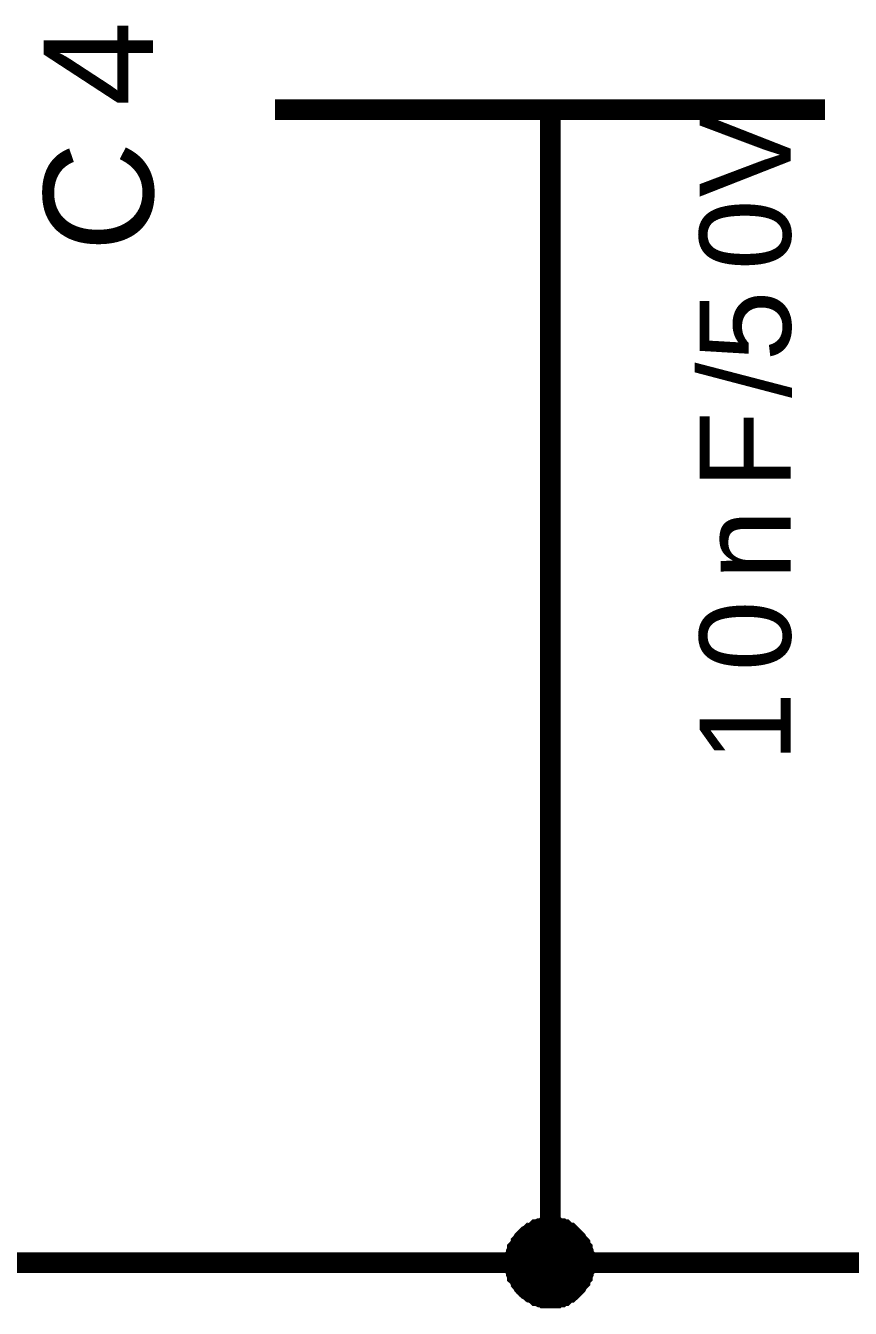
# Model space of a CAD drawing. Header units: millimetres. Extents: x -2024 to 917, y -725 to 13.
# Drawn here: x 299.53 to 311.52, y -219.45 to -200.81 of the extents above; entities that cross this region are included whole.
import ezdxf

# ---------------------------------------------------------------- set-up
doc = ezdxf.new("R2010")
doc.units = ezdxf.units.MM
doc.layers.add('Sheet', color=255, linetype='Continuous')
doc.styles.get("Standard").update_dxf_attribs({"font": 'arial.ttf'})

msp = doc.modelspace()

# ---------------------------------------------------------------- linework, layer by layer
at = {"layer": 'Sheet'}
for points, const_width in [([(303.157, -202.033), (311.151, -202.033)], 0.3), ([(307.162, -202.033), (307.162, -205.047)], 0.3), ([(277.171, -205.047), (277.171, -218.791), (292.167, -218.791), (307.162, -218.791), (319.658, -218.791), (337.136, -218.791)], 0.3), ([(307.162, -205.047), (307.162, -218.791)], 0.3), ([(306.649, -218.791), (306.649, -218.758), (306.649, -218.741), (306.649, -218.708), (306.665, -218.692), (306.665, -218.658), (306.665, -218.642), (306.682, -218.609), (306.682, -218.592), (306.699, -218.576), (306.715, -218.542), (306.732, -218.526), (306.732, -218.509), (306.748, -218.493), (306.765, -218.46), (306.781, -218.443), (306.798, -218.427), (306.814, -218.41), (306.831, -218.393), (306.864, -218.377), (306.881, -218.36), (306.897, -218.36), (306.914, -218.344), (306.947, -218.327), (306.963, -218.311), (306.98, -218.311), (307.013, -218.294), (307.03, -218.294), (307.063, -218.294), (307.079, -218.278), (307.112, -218.278), (307.129, -218.278), (307.162, -218.278)], 0.3), ([(306.649, -218.791), (306.649, -218.758), (306.649, -218.741), (306.649, -218.708), (306.665, -218.692), (306.665, -218.658), (306.665, -218.642), (306.682, -218.609), (306.682, -218.592), (306.699, -218.576), (306.715, -218.542), (306.732, -218.526), (306.732, -218.509), (306.748, -218.493), (306.765, -218.46), (306.781, -218.443), (306.798, -218.427), (306.814, -218.41), (306.831, -218.393), (306.864, -218.377), (306.881, -218.36), (306.897, -218.36), (306.914, -218.344), (306.947, -218.327), (306.963, -218.311), (306.98, -218.311), (307.013, -218.294), (307.03, -218.294), (307.063, -218.294), (307.079, -218.278), (307.112, -218.278), (307.129, -218.278), (307.162, -218.278)], 0.3), ([(306.649, -218.791), (306.649, -218.758), (306.649, -218.741), (306.649, -218.708), (306.665, -218.692), (306.665, -218.658), (306.665, -218.642), (306.682, -218.609), (306.682, -218.592), (306.699, -218.576), (306.715, -218.542), (306.732, -218.526), (306.732, -218.509), (306.748, -218.493), (306.765, -218.46), (306.781, -218.443), (306.798, -218.427), (306.814, -218.41), (306.831, -218.393), (306.864, -218.377), (306.881, -218.36), (306.897, -218.36), (306.914, -218.344), (306.947, -218.327), (306.963, -218.311), (306.98, -218.311), (307.013, -218.294), (307.03, -218.294), (307.063, -218.294), (307.079, -218.278), (307.112, -218.278), (307.129, -218.278), (307.162, -218.278)], 0.3), ([(306.649, -218.791), (306.649, -218.758), (306.649, -218.741), (306.649, -218.708), (306.665, -218.692), (306.665, -218.658), (306.665, -218.642), (306.682, -218.609), (306.682, -218.592), (306.699, -218.576), (306.715, -218.542), (306.732, -218.526), (306.732, -218.509), (306.748, -218.493), (306.765, -218.46), (306.781, -218.443), (306.798, -218.427), (306.814, -218.41), (306.831, -218.393), (306.864, -218.377), (306.881, -218.36), (306.897, -218.36), (306.914, -218.344), (306.947, -218.327), (306.963, -218.311), (306.98, -218.311), (307.013, -218.294), (307.03, -218.294), (307.063, -218.294), (307.079, -218.278), (307.112, -218.278), (307.129, -218.278), (307.162, -218.278)], 0.3), ([(306.649, -218.791), (306.649, -218.758), (306.649, -218.741), (306.649, -218.708), (306.665, -218.692), (306.665, -218.658), (306.665, -218.642), (306.682, -218.609), (306.682, -218.592), (306.699, -218.576), (306.715, -218.542), (306.732, -218.526), (306.732, -218.509), (306.748, -218.493), (306.765, -218.46), (306.781, -218.443), (306.798, -218.427), (306.814, -218.41), (306.831, -218.393), (306.864, -218.377), (306.881, -218.36), (306.897, -218.36), (306.914, -218.344), (306.947, -218.327), (306.963, -218.311), (306.98, -218.311), (307.013, -218.294), (307.03, -218.294), (307.063, -218.294), (307.079, -218.278), (307.112, -218.278), (307.129, -218.278), (307.162, -218.278)], 0.0991), ([(306.649, -218.791), (306.649, -218.758), (306.649, -218.741), (306.649, -218.708), (306.665, -218.692), (306.665, -218.658), (306.665, -218.642), (306.682, -218.609), (306.682, -218.592), (306.699, -218.576), (306.715, -218.542), (306.732, -218.526), (306.732, -218.509), (306.748, -218.493), (306.765, -218.46), (306.781, -218.443), (306.798, -218.427), (306.814, -218.41), (306.831, -218.393), (306.864, -218.377), (306.881, -218.36), (306.897, -218.36), (306.914, -218.344), (306.947, -218.327), (306.963, -218.311), (306.98, -218.311), (307.013, -218.294), (307.03, -218.294), (307.063, -218.294), (307.079, -218.278), (307.112, -218.278), (307.129, -218.278), (307.162, -218.278)], 0.0991), ([(306.649, -218.791), (306.649, -218.758), (306.649, -218.741), (306.649, -218.708), (306.665, -218.692), (306.665, -218.658), (306.665, -218.642), (306.682, -218.609), (306.682, -218.592), (306.699, -218.576), (306.715, -218.542), (306.732, -218.526), (306.732, -218.509), (306.748, -218.493), (306.765, -218.46), (306.781, -218.443), (306.798, -218.427), (306.814, -218.41), (306.831, -218.393), (306.864, -218.377), (306.881, -218.36), (306.897, -218.36), (306.914, -218.344), (306.947, -218.327), (306.963, -218.311), (306.98, -218.311), (307.013, -218.294), (307.03, -218.294), (307.063, -218.294), (307.079, -218.278), (307.112, -218.278), (307.129, -218.278), (307.162, -218.278)], 0.0991), ([(306.649, -218.791), (306.649, -218.758), (306.649, -218.741), (306.649, -218.708), (306.665, -218.692), (306.665, -218.658), (306.665, -218.642), (306.682, -218.609), (306.682, -218.592), (306.699, -218.576), (306.715, -218.542), (306.732, -218.526), (306.732, -218.509), (306.748, -218.493), (306.765, -218.46), (306.781, -218.443), (306.798, -218.427), (306.814, -218.41), (306.831, -218.393), (306.864, -218.377), (306.881, -218.36), (306.897, -218.36), (306.914, -218.344), (306.947, -218.327), (306.963, -218.311), (306.98, -218.311), (307.013, -218.294), (307.03, -218.294), (307.063, -218.294), (307.079, -218.278), (307.112, -218.278), (307.129, -218.278), (307.162, -218.278)], 0.0991), ([(307.162, -218.278), (307.162, -218.278)], 0.3), ([(307.162, -218.278), (307.195, -218.278), (307.212, -218.278), (307.245, -218.278), (307.261, -218.294), (307.294, -218.294), (307.311, -218.294), (307.328, -218.311), (307.361, -218.311), (307.377, -218.327), (307.394, -218.344), (307.427, -218.36), (307.443, -218.36), (307.46, -218.377), (307.476, -218.393), (307.493, -218.41), (307.51, -218.427), (307.526, -218.443), (307.543, -218.46), (307.559, -218.493), (307.576, -218.509), (307.592, -218.526), (307.592, -218.542), (307.609, -218.576), (307.625, -218.592), (307.625, -218.609), (307.642, -218.642), (307.642, -218.658), (307.642, -218.692), (307.659, -218.708), (307.659, -218.741), (307.659, -218.758), (307.659, -218.791)], 0.3), ([(307.162, -218.278), (307.162, -218.278)], 0.3), ([(307.162, -218.278), (307.195, -218.278), (307.212, -218.278), (307.245, -218.278), (307.261, -218.294), (307.294, -218.294), (307.311, -218.294), (307.328, -218.311), (307.361, -218.311), (307.377, -218.327), (307.394, -218.344), (307.427, -218.36), (307.443, -218.36), (307.46, -218.377), (307.476, -218.393), (307.493, -218.41), (307.51, -218.427), (307.526, -218.443), (307.543, -218.46), (307.559, -218.493), (307.576, -218.509), (307.592, -218.526), (307.592, -218.542), (307.609, -218.576), (307.625, -218.592), (307.625, -218.609), (307.642, -218.642), (307.642, -218.658), (307.642, -218.692), (307.659, -218.708), (307.659, -218.741), (307.659, -218.758), (307.659, -218.791)], 0.3), ([(307.162, -218.278), (307.162, -218.278)], 0.3), ([(307.162, -218.278), (307.195, -218.278), (307.212, -218.278), (307.245, -218.278), (307.261, -218.294), (307.294, -218.294), (307.311, -218.294), (307.328, -218.311), (307.361, -218.311), (307.377, -218.327), (307.394, -218.344), (307.427, -218.36), (307.443, -218.36), (307.46, -218.377), (307.476, -218.393), (307.493, -218.41), (307.51, -218.427), (307.526, -218.443), (307.543, -218.46), (307.559, -218.493), (307.576, -218.509), (307.592, -218.526), (307.592, -218.542), (307.609, -218.576), (307.625, -218.592), (307.625, -218.609), (307.642, -218.642), (307.642, -218.658), (307.642, -218.692), (307.659, -218.708), (307.659, -218.741), (307.659, -218.758), (307.659, -218.791)], 0.3), ([(307.162, -218.278), (307.162, -218.278)], 0.3), ([(307.162, -218.278), (307.195, -218.278), (307.212, -218.278), (307.245, -218.278), (307.261, -218.294), (307.294, -218.294), (307.311, -218.294), (307.328, -218.311), (307.361, -218.311), (307.377, -218.327), (307.394, -218.344), (307.427, -218.36), (307.443, -218.36), (307.46, -218.377), (307.476, -218.393), (307.493, -218.41), (307.51, -218.427), (307.526, -218.443), (307.543, -218.46), (307.559, -218.493), (307.576, -218.509), (307.592, -218.526), (307.592, -218.542), (307.609, -218.576), (307.625, -218.592), (307.625, -218.609), (307.642, -218.642), (307.642, -218.658), (307.642, -218.692), (307.659, -218.708), (307.659, -218.741), (307.659, -218.758), (307.659, -218.791)], 0.3), ([(307.162, -218.278), (307.162, -218.278)], 0.0991), ([(307.162, -218.278), (307.195, -218.278), (307.212, -218.278), (307.245, -218.278), (307.261, -218.294), (307.294, -218.294), (307.311, -218.294), (307.328, -218.311), (307.361, -218.311), (307.377, -218.327), (307.394, -218.344), (307.427, -218.36), (307.443, -218.36), (307.46, -218.377), (307.476, -218.393), (307.493, -218.41), (307.51, -218.427), (307.526, -218.443), (307.543, -218.46), (307.559, -218.493), (307.576, -218.509), (307.592, -218.526), (307.592, -218.542), (307.609, -218.576), (307.625, -218.592), (307.625, -218.609), (307.642, -218.642), (307.642, -218.658), (307.642, -218.692), (307.659, -218.708), (307.659, -218.741), (307.659, -218.758), (307.659, -218.791)], 0.0991), ([(307.162, -218.278), (307.162, -218.278)], 0.0991), ([(307.162, -218.278), (307.195, -218.278), (307.212, -218.278), (307.245, -218.278), (307.261, -218.294), (307.294, -218.294), (307.311, -218.294), (307.328, -218.311), (307.361, -218.311), (307.377, -218.327), (307.394, -218.344), (307.427, -218.36), (307.443, -218.36), (307.46, -218.377), (307.476, -218.393), (307.493, -218.41), (307.51, -218.427), (307.526, -218.443), (307.543, -218.46), (307.559, -218.493), (307.576, -218.509), (307.592, -218.526), (307.592, -218.542), (307.609, -218.576), (307.625, -218.592), (307.625, -218.609), (307.642, -218.642), (307.642, -218.658), (307.642, -218.692), (307.659, -218.708), (307.659, -218.741), (307.659, -218.758), (307.659, -218.791)], 0.0991), ([(307.162, -218.278), (307.162, -218.278)], 0.0991), ([(307.162, -218.278), (307.195, -218.278), (307.212, -218.278), (307.245, -218.278), (307.261, -218.294), (307.294, -218.294), (307.311, -218.294), (307.328, -218.311), (307.361, -218.311), (307.377, -218.327), (307.394, -218.344), (307.427, -218.36), (307.443, -218.36), (307.46, -218.377), (307.476, -218.393), (307.493, -218.41), (307.51, -218.427), (307.526, -218.443), (307.543, -218.46), (307.559, -218.493), (307.576, -218.509), (307.592, -218.526), (307.592, -218.542), (307.609, -218.576), (307.625, -218.592), (307.625, -218.609), (307.642, -218.642), (307.642, -218.658), (307.642, -218.692), (307.659, -218.708), (307.659, -218.741), (307.659, -218.758), (307.659, -218.791)], 0.0991), ([(307.162, -218.278), (307.162, -218.278)], 0.0991), ([(307.162, -218.278), (307.195, -218.278), (307.212, -218.278), (307.245, -218.278), (307.261, -218.294), (307.294, -218.294), (307.311, -218.294), (307.328, -218.311), (307.361, -218.311), (307.377, -218.327), (307.394, -218.344), (307.427, -218.36), (307.443, -218.36), (307.46, -218.377), (307.476, -218.393), (307.493, -218.41), (307.51, -218.427), (307.526, -218.443), (307.543, -218.46), (307.559, -218.493), (307.576, -218.509), (307.592, -218.526), (307.592, -218.542), (307.609, -218.576), (307.625, -218.592), (307.625, -218.609), (307.642, -218.642), (307.642, -218.658), (307.642, -218.692), (307.659, -218.708), (307.659, -218.741), (307.659, -218.758), (307.659, -218.791)], 0.0991), ([(307.162, -219.304), (307.129, -219.304), (307.112, -219.304), (307.079, -219.304), (307.063, -219.288), (307.03, -219.288), (307.013, -219.288), (306.98, -219.271), (306.963, -219.271), (306.947, -219.255), (306.914, -219.238), (306.897, -219.221), (306.881, -219.221), (306.864, -219.205), (306.831, -219.188), (306.814, -219.172), (306.798, -219.155), (306.781, -219.139), (306.765, -219.122), (306.748, -219.089), (306.732, -219.072), (306.732, -219.056), (306.715, -219.039), (306.699, -219.006), (306.682, -218.99), (306.682, -218.973), (306.665, -218.94), (306.665, -218.923), (306.665, -218.89), (306.649, -218.874), (306.649, -218.841), (306.649, -218.824), (306.649, -218.791)], 0.3), ([(306.649, -218.791), (306.649, -218.791)], 0.3), ([(307.162, -219.304), (307.129, -219.304), (307.112, -219.304), (307.079, -219.304), (307.063, -219.288), (307.03, -219.288), (307.013, -219.288), (306.98, -219.271), (306.963, -219.271), (306.947, -219.255), (306.914, -219.238), (306.897, -219.221), (306.881, -219.221), (306.864, -219.205), (306.831, -219.188), (306.814, -219.172), (306.798, -219.155), (306.781, -219.139), (306.765, -219.122), (306.748, -219.089), (306.732, -219.072), (306.732, -219.056), (306.715, -219.039), (306.699, -219.006), (306.682, -218.99), (306.682, -218.973), (306.665, -218.94), (306.665, -218.923), (306.665, -218.89), (306.649, -218.874), (306.649, -218.841), (306.649, -218.824), (306.649, -218.791)], 0.3), ([(306.649, -218.791), (306.649, -218.791)], 0.3), ([(307.162, -219.304), (307.129, -219.304), (307.112, -219.304), (307.079, -219.304), (307.063, -219.288), (307.03, -219.288), (307.013, -219.288), (306.98, -219.271), (306.963, -219.271), (306.947, -219.255), (306.914, -219.238), (306.897, -219.221), (306.881, -219.221), (306.864, -219.205), (306.831, -219.188), (306.814, -219.172), (306.798, -219.155), (306.781, -219.139), (306.765, -219.122), (306.748, -219.089), (306.732, -219.072), (306.732, -219.056), (306.715, -219.039), (306.699, -219.006), (306.682, -218.99), (306.682, -218.973), (306.665, -218.94), (306.665, -218.923), (306.665, -218.89), (306.649, -218.874), (306.649, -218.841), (306.649, -218.824), (306.649, -218.791)], 0.3), ([(306.649, -218.791), (306.649, -218.791)], 0.3), ([(307.162, -219.304), (307.129, -219.304), (307.112, -219.304), (307.079, -219.304), (307.063, -219.288), (307.03, -219.288), (307.013, -219.288), (306.98, -219.271), (306.963, -219.271), (306.947, -219.255), (306.914, -219.238), (306.897, -219.221), (306.881, -219.221), (306.864, -219.205), (306.831, -219.188), (306.814, -219.172), (306.798, -219.155), (306.781, -219.139), (306.765, -219.122), (306.748, -219.089), (306.732, -219.072), (306.732, -219.056), (306.715, -219.039), (306.699, -219.006), (306.682, -218.99), (306.682, -218.973), (306.665, -218.94), (306.665, -218.923), (306.665, -218.89), (306.649, -218.874), (306.649, -218.841), (306.649, -218.824), (306.649, -218.791)], 0.3), ([(306.649, -218.791), (306.649, -218.791)], 0.3), ([(307.659, -218.791), (307.659, -218.824), (307.659, -218.841), (307.659, -218.874), (307.642, -218.89), (307.642, -218.923), (307.642, -218.94), (307.625, -218.973), (307.625, -218.99), (307.609, -219.006), (307.592, -219.039), (307.592, -219.056), (307.576, -219.072), (307.559, -219.089), (307.543, -219.122), (307.526, -219.139), (307.51, -219.155), (307.493, -219.172), (307.476, -219.188), (307.46, -219.205), (307.443, -219.221), (307.427, -219.221), (307.394, -219.238), (307.377, -219.255), (307.361, -219.271), (307.328, -219.271), (307.311, -219.288), (307.294, -219.288), (307.261, -219.288), (307.245, -219.304), (307.212, -219.304), (307.195, -219.304), (307.162, -219.304)], 0.3), ([(307.659, -218.791), (307.659, -218.824), (307.659, -218.841), (307.659, -218.874), (307.642, -218.89), (307.642, -218.923), (307.642, -218.94), (307.625, -218.973), (307.625, -218.99), (307.609, -219.006), (307.592, -219.039), (307.592, -219.056), (307.576, -219.072), (307.559, -219.089), (307.543, -219.122), (307.526, -219.139), (307.51, -219.155), (307.493, -219.172), (307.476, -219.188), (307.46, -219.205), (307.443, -219.221), (307.427, -219.221), (307.394, -219.238), (307.377, -219.255), (307.361, -219.271), (307.328, -219.271), (307.311, -219.288), (307.294, -219.288), (307.261, -219.288), (307.245, -219.304), (307.212, -219.304), (307.195, -219.304), (307.162, -219.304)], 0.3), ([(307.659, -218.791), (307.659, -218.824), (307.659, -218.841), (307.659, -218.874), (307.642, -218.89), (307.642, -218.923), (307.642, -218.94), (307.625, -218.973), (307.625, -218.99), (307.609, -219.006), (307.592, -219.039), (307.592, -219.056), (307.576, -219.072), (307.559, -219.089), (307.543, -219.122), (307.526, -219.139), (307.51, -219.155), (307.493, -219.172), (307.476, -219.188), (307.46, -219.205), (307.443, -219.221), (307.427, -219.221), (307.394, -219.238), (307.377, -219.255), (307.361, -219.271), (307.328, -219.271), (307.311, -219.288), (307.294, -219.288), (307.261, -219.288), (307.245, -219.304), (307.212, -219.304), (307.195, -219.304), (307.162, -219.304)], 0.3), ([(307.659, -218.791), (307.659, -218.824), (307.659, -218.841), (307.659, -218.874), (307.642, -218.89), (307.642, -218.923), (307.642, -218.94), (307.625, -218.973), (307.625, -218.99), (307.609, -219.006), (307.592, -219.039), (307.592, -219.056), (307.576, -219.072), (307.559, -219.089), (307.543, -219.122), (307.526, -219.139), (307.51, -219.155), (307.493, -219.172), (307.476, -219.188), (307.46, -219.205), (307.443, -219.221), (307.427, -219.221), (307.394, -219.238), (307.377, -219.255), (307.361, -219.271), (307.328, -219.271), (307.311, -219.288), (307.294, -219.288), (307.261, -219.288), (307.245, -219.304), (307.212, -219.304), (307.195, -219.304), (307.162, -219.304)], 0.3), ([(307.659, -218.791), (307.659, -218.791), (307.659, -218.791), (307.659, -218.791), (307.659, -218.791), (307.659, -218.791), (307.659, -218.791), (307.659, -218.791), (307.659, -218.791), (307.659, -218.791), (307.659, -218.791), (307.659, -218.791), (307.659, -218.791), (307.659, -218.791), (307.659, -218.791), (307.659, -218.791), (307.659, -218.791), (307.659, -218.791), (307.659, -218.791), (307.659, -218.791), (307.659, -218.791), (307.659, -218.791), (307.659, -218.791), (307.659, -218.791), (307.659, -218.791), (307.659, -218.791), (307.659, -218.791), (307.659, -218.791), (307.659, -218.791), (307.659, -218.791), (307.659, -218.791), (307.659, -218.791), (307.659, -218.791)], 0.3), ([(307.659, -218.791), (307.659, -218.791)], 0.3), ([(307.659, -218.791), (307.659, -218.791), (307.659, -218.791), (307.659, -218.791), (307.659, -218.791), (307.659, -218.791), (307.659, -218.791), (307.659, -218.791), (307.659, -218.791), (307.659, -218.791), (307.659, -218.791), (307.659, -218.791), (307.659, -218.791), (307.659, -218.791), (307.659, -218.791), (307.659, -218.791), (307.659, -218.791), (307.659, -218.791), (307.659, -218.791), (307.659, -218.791), (307.659, -218.791), (307.659, -218.791), (307.659, -218.791), (307.659, -218.791), (307.659, -218.791), (307.659, -218.791), (307.659, -218.791), (307.659, -218.791), (307.659, -218.791), (307.659, -218.791), (307.659, -218.791), (307.659, -218.791), (307.659, -218.791)], 0.3), ([(307.659, -218.791), (307.659, -218.791)], 0.3), ([(307.659, -218.791), (307.659, -218.791), (307.659, -218.791), (307.659, -218.791), (307.659, -218.791), (307.659, -218.791), (307.659, -218.791), (307.659, -218.791), (307.659, -218.791), (307.659, -218.791), (307.659, -218.791), (307.659, -218.791), (307.659, -218.791), (307.659, -218.791), (307.659, -218.791), (307.659, -218.791), (307.659, -218.791), (307.659, -218.791), (307.659, -218.791), (307.659, -218.791), (307.659, -218.791), (307.659, -218.791), (307.659, -218.791), (307.659, -218.791), (307.659, -218.791), (307.659, -218.791), (307.659, -218.791), (307.659, -218.791), (307.659, -218.791), (307.659, -218.791), (307.659, -218.791), (307.659, -218.791), (307.659, -218.791)], 0.3), ([(307.659, -218.791), (307.659, -218.791)], 0.3), ([(307.659, -218.791), (307.659, -218.791), (307.659, -218.791), (307.659, -218.791), (307.659, -218.791), (307.659, -218.791), (307.659, -218.791), (307.659, -218.791), (307.659, -218.791), (307.659, -218.791), (307.659, -218.791), (307.659, -218.791), (307.659, -218.791), (307.659, -218.791), (307.659, -218.791), (307.659, -218.791), (307.659, -218.791), (307.659, -218.791), (307.659, -218.791), (307.659, -218.791), (307.659, -218.791), (307.659, -218.791), (307.659, -218.791), (307.659, -218.791), (307.659, -218.791), (307.659, -218.791), (307.659, -218.791), (307.659, -218.791), (307.659, -218.791), (307.659, -218.791), (307.659, -218.791), (307.659, -218.791), (307.659, -218.791)], 0.3), ([(307.659, -218.791), (307.659, -218.791)], 0.3), ([(307.162, -219.304), (307.129, -219.304), (307.112, -219.304), (307.079, -219.304), (307.063, -219.288), (307.03, -219.288), (307.013, -219.288), (306.98, -219.271), (306.963, -219.271), (306.947, -219.255), (306.914, -219.238), (306.897, -219.221), (306.881, -219.221), (306.864, -219.205), (306.831, -219.188), (306.814, -219.172), (306.798, -219.155), (306.781, -219.139), (306.765, -219.122), (306.748, -219.089), (306.732, -219.072), (306.732, -219.056), (306.715, -219.039), (306.699, -219.006), (306.682, -218.99), (306.682, -218.973), (306.665, -218.94), (306.665, -218.923), (306.665, -218.89), (306.649, -218.874), (306.649, -218.841), (306.649, -218.824), (306.649, -218.791)], 0.0991), ([(306.649, -218.791), (306.649, -218.791)], 0.0991), ([(307.162, -219.304), (307.129, -219.304), (307.112, -219.304), (307.079, -219.304), (307.063, -219.288), (307.03, -219.288), (307.013, -219.288), (306.98, -219.271), (306.963, -219.271), (306.947, -219.255), (306.914, -219.238), (306.897, -219.221), (306.881, -219.221), (306.864, -219.205), (306.831, -219.188), (306.814, -219.172), (306.798, -219.155), (306.781, -219.139), (306.765, -219.122), (306.748, -219.089), (306.732, -219.072), (306.732, -219.056), (306.715, -219.039), (306.699, -219.006), (306.682, -218.99), (306.682, -218.973), (306.665, -218.94), (306.665, -218.923), (306.665, -218.89), (306.649, -218.874), (306.649, -218.841), (306.649, -218.824), (306.649, -218.791)], 0.0991), ([(306.649, -218.791), (306.649, -218.791)], 0.0991), ([(307.162, -219.304), (307.129, -219.304), (307.112, -219.304), (307.079, -219.304), (307.063, -219.288), (307.03, -219.288), (307.013, -219.288), (306.98, -219.271), (306.963, -219.271), (306.947, -219.255), (306.914, -219.238), (306.897, -219.221), (306.881, -219.221), (306.864, -219.205), (306.831, -219.188), (306.814, -219.172), (306.798, -219.155), (306.781, -219.139), (306.765, -219.122), (306.748, -219.089), (306.732, -219.072), (306.732, -219.056), (306.715, -219.039), (306.699, -219.006), (306.682, -218.99), (306.682, -218.973), (306.665, -218.94), (306.665, -218.923), (306.665, -218.89), (306.649, -218.874), (306.649, -218.841), (306.649, -218.824), (306.649, -218.791)], 0.0991), ([(306.649, -218.791), (306.649, -218.791)], 0.0991), ([(307.162, -219.304), (307.129, -219.304), (307.112, -219.304), (307.079, -219.304), (307.063, -219.288), (307.03, -219.288), (307.013, -219.288), (306.98, -219.271), (306.963, -219.271), (306.947, -219.255), (306.914, -219.238), (306.897, -219.221), (306.881, -219.221), (306.864, -219.205), (306.831, -219.188), (306.814, -219.172), (306.798, -219.155), (306.781, -219.139), (306.765, -219.122), (306.748, -219.089), (306.732, -219.072), (306.732, -219.056), (306.715, -219.039), (306.699, -219.006), (306.682, -218.99), (306.682, -218.973), (306.665, -218.94), (306.665, -218.923), (306.665, -218.89), (306.649, -218.874), (306.649, -218.841), (306.649, -218.824), (306.649, -218.791)], 0.0991), ([(306.649, -218.791), (306.649, -218.791)], 0.0991), ([(307.659, -218.791), (307.659, -218.824), (307.659, -218.841), (307.659, -218.874), (307.642, -218.89), (307.642, -218.923), (307.642, -218.94), (307.625, -218.973), (307.625, -218.99), (307.609, -219.006), (307.592, -219.039), (307.592, -219.056), (307.576, -219.072), (307.559, -219.089), (307.543, -219.122), (307.526, -219.139), (307.51, -219.155), (307.493, -219.172), (307.476, -219.188), (307.46, -219.205), (307.443, -219.221), (307.427, -219.221), (307.394, -219.238), (307.377, -219.255), (307.361, -219.271), (307.328, -219.271), (307.311, -219.288), (307.294, -219.288), (307.261, -219.288), (307.245, -219.304), (307.212, -219.304), (307.195, -219.304), (307.162, -219.304)], 0.0991), ([(307.659, -218.791), (307.659, -218.824), (307.659, -218.841), (307.659, -218.874), (307.642, -218.89), (307.642, -218.923), (307.642, -218.94), (307.625, -218.973), (307.625, -218.99), (307.609, -219.006), (307.592, -219.039), (307.592, -219.056), (307.576, -219.072), (307.559, -219.089), (307.543, -219.122), (307.526, -219.139), (307.51, -219.155), (307.493, -219.172), (307.476, -219.188), (307.46, -219.205), (307.443, -219.221), (307.427, -219.221), (307.394, -219.238), (307.377, -219.255), (307.361, -219.271), (307.328, -219.271), (307.311, -219.288), (307.294, -219.288), (307.261, -219.288), (307.245, -219.304), (307.212, -219.304), (307.195, -219.304), (307.162, -219.304)], 0.0991), ([(307.659, -218.791), (307.659, -218.824), (307.659, -218.841), (307.659, -218.874), (307.642, -218.89), (307.642, -218.923), (307.642, -218.94), (307.625, -218.973), (307.625, -218.99), (307.609, -219.006), (307.592, -219.039), (307.592, -219.056), (307.576, -219.072), (307.559, -219.089), (307.543, -219.122), (307.526, -219.139), (307.51, -219.155), (307.493, -219.172), (307.476, -219.188), (307.46, -219.205), (307.443, -219.221), (307.427, -219.221), (307.394, -219.238), (307.377, -219.255), (307.361, -219.271), (307.328, -219.271), (307.311, -219.288), (307.294, -219.288), (307.261, -219.288), (307.245, -219.304), (307.212, -219.304), (307.195, -219.304), (307.162, -219.304)], 0.0991), ([(307.659, -218.791), (307.659, -218.824), (307.659, -218.841), (307.659, -218.874), (307.642, -218.89), (307.642, -218.923), (307.642, -218.94), (307.625, -218.973), (307.625, -218.99), (307.609, -219.006), (307.592, -219.039), (307.592, -219.056), (307.576, -219.072), (307.559, -219.089), (307.543, -219.122), (307.526, -219.139), (307.51, -219.155), (307.493, -219.172), (307.476, -219.188), (307.46, -219.205), (307.443, -219.221), (307.427, -219.221), (307.394, -219.238), (307.377, -219.255), (307.361, -219.271), (307.328, -219.271), (307.311, -219.288), (307.294, -219.288), (307.261, -219.288), (307.245, -219.304), (307.212, -219.304), (307.195, -219.304), (307.162, -219.304)], 0.0991), ([(307.659, -218.791), (307.659, -218.791), (307.659, -218.791), (307.659, -218.791), (307.659, -218.791), (307.659, -218.791), (307.659, -218.791), (307.659, -218.791), (307.659, -218.791), (307.659, -218.791), (307.659, -218.791), (307.659, -218.791), (307.659, -218.791), (307.659, -218.791), (307.659, -218.791), (307.659, -218.791), (307.659, -218.791), (307.659, -218.791), (307.659, -218.791), (307.659, -218.791), (307.659, -218.791), (307.659, -218.791), (307.659, -218.791), (307.659, -218.791), (307.659, -218.791), (307.659, -218.791), (307.659, -218.791), (307.659, -218.791), (307.659, -218.791), (307.659, -218.791), (307.659, -218.791), (307.659, -218.791), (307.659, -218.791)], 0.0991), ([(307.659, -218.791), (307.659, -218.791)], 0.0991), ([(307.659, -218.791), (307.659, -218.791), (307.659, -218.791), (307.659, -218.791), (307.659, -218.791), (307.659, -218.791), (307.659, -218.791), (307.659, -218.791), (307.659, -218.791), (307.659, -218.791), (307.659, -218.791), (307.659, -218.791), (307.659, -218.791), (307.659, -218.791), (307.659, -218.791), (307.659, -218.791), (307.659, -218.791), (307.659, -218.791), (307.659, -218.791), (307.659, -218.791), (307.659, -218.791), (307.659, -218.791), (307.659, -218.791), (307.659, -218.791), (307.659, -218.791), (307.659, -218.791), (307.659, -218.791), (307.659, -218.791), (307.659, -218.791), (307.659, -218.791), (307.659, -218.791), (307.659, -218.791), (307.659, -218.791)], 0.0991), ([(307.659, -218.791), (307.659, -218.791)], 0.0991), ([(307.659, -218.791), (307.659, -218.791), (307.659, -218.791), (307.659, -218.791), (307.659, -218.791), (307.659, -218.791), (307.659, -218.791), (307.659, -218.791), (307.659, -218.791), (307.659, -218.791), (307.659, -218.791), (307.659, -218.791), (307.659, -218.791), (307.659, -218.791), (307.659, -218.791), (307.659, -218.791), (307.659, -218.791), (307.659, -218.791), (307.659, -218.791), (307.659, -218.791), (307.659, -218.791), (307.659, -218.791), (307.659, -218.791), (307.659, -218.791), (307.659, -218.791), (307.659, -218.791), (307.659, -218.791), (307.659, -218.791), (307.659, -218.791), (307.659, -218.791), (307.659, -218.791), (307.659, -218.791), (307.659, -218.791)], 0.0991), ([(307.659, -218.791), (307.659, -218.791)], 0.0991), ([(307.659, -218.791), (307.659, -218.791), (307.659, -218.791), (307.659, -218.791), (307.659, -218.791), (307.659, -218.791), (307.659, -218.791), (307.659, -218.791), (307.659, -218.791), (307.659, -218.791), (307.659, -218.791), (307.659, -218.791), (307.659, -218.791), (307.659, -218.791), (307.659, -218.791), (307.659, -218.791), (307.659, -218.791), (307.659, -218.791), (307.659, -218.791), (307.659, -218.791), (307.659, -218.791), (307.659, -218.791), (307.659, -218.791), (307.659, -218.791), (307.659, -218.791), (307.659, -218.791), (307.659, -218.791), (307.659, -218.791), (307.659, -218.791), (307.659, -218.791), (307.659, -218.791), (307.659, -218.791), (307.659, -218.791)], 0.0991), ([(307.659, -218.791), (307.659, -218.791)], 0.0991)]:
    msp.add_lwpolyline(points, dxfattribs=dict(at, const_width=const_width))
at = {"layer": 'Sheet', "const_width": 0.508}
msp.add_lwpolyline([(306.835, -218.782, 1), (307.343, -218.782, 1)], format="xyb", close=True, dxfattribs=at)

# ---------------------------------------------------------------- texts
at = {"layer": 'Sheet'}
for s, height, p in [('4', 1.59, (301.386, -201.984)), ('V', 1.325, (310.654, -203.308)), ('C', 1.59, (301.386, -204.103)), ('0', 1.325, (310.654, -204.368)), ('5', 1.325, (310.654, -205.693)), ('/', 1.325, (310.654, -206.223)), ('F', 1.325, (310.654, -207.547)), ('n', 1.325, (310.654, -208.872)), ('0', 1.325, (310.654, -210.197)), ('1', 1.325, (310.654, -211.522))]:
    msp.add_text(s, height=height, rotation=90, dxfattribs=at).set_placement(p)

doc.saveas('drawing.dxf')
